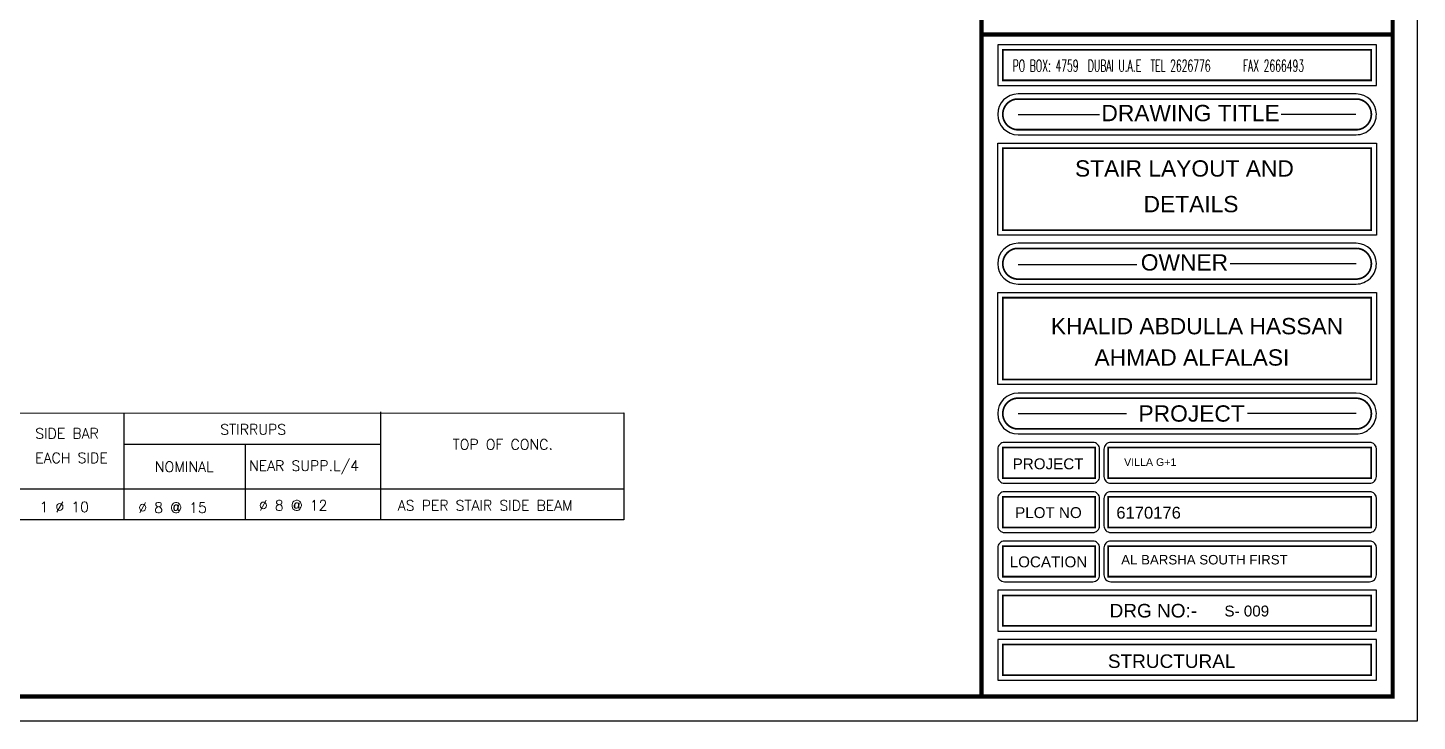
# Model space of a CAD drawing. Header units: metres. Extents: x 503482 to 1007323, y 2781056 to 5562345.
# Drawn here: x 503973.2 to 503996.09, y 2781079.51 to 2781090.92 of the extents above; entities that cross this region are included whole.
import ezdxf

# ---------------------------------------------------------------- set-up
doc = ezdxf.new("R2010")
doc.units = ezdxf.units.M
doc.header["$LTSCALE"] = 10
doc.header["$MEASUREMENT"] = 0
doc.layers.get('0').update_dxf_attribs({"linetype": 'CONTINUOUS'})
doc.layers.add('01_WALLS', color=7, linetype='CONTINUOUS', lineweight=25)
for name, color, linetype in [('G-HATCH-COL-WALL', 171, 'CONTINUOUS'), ('M.TITLE BLOCK', 7, 'CONTINUOUS'), ('SH', 3, 'CONTINUOUS')]:
    doc.layers.add(name, color=color, linetype=linetype)
doc.styles.add('ROMAN', font='romant.shx', dxfattribs={"height": 0.6})
doc.styles.add('ROMANS', font='ROMANS.SHX', dxfattribs={"width": 0.8, "height": 0.25})
doc.styles.add('SANSSERIFBOLD', font='sanss___.ttf', dxfattribs={"height": 18})

# ---------------------------------------------------------------- blocks, each defined once
blk = doc.blocks.new('A$C2A1342A5')
at = {"color": 1, "style": 'ROMAN'}
blk.add_text('PO BOX: 4759  DUBAI U.A.E  TEL 2626776   FAX 2666493', height=10, dxfattribs=at).set_placement((-1, 0))

msp = doc.modelspace()

# ---------------------------------------------------------------- linework, layer by layer
at = {"layer": '01_WALLS', "color": 4, "const_width": 0.028}
for points in [[(503995.337, 2781090.561), (503989.265, 2781090.561), (503989.265, 2781090.058), (503995.337, 2781090.058)], [(503995.337, 2781090.561), (503989.265, 2781090.561), (503989.265, 2781090.058), (503995.337, 2781090.058)], [(503989.265, 2781088.939), (503995.337, 2781088.939), (503995.337, 2781087.591), (503989.265, 2781087.591)], [(503989.265, 2781088.939), (503995.337, 2781088.939), (503995.337, 2781087.591), (503989.265, 2781087.591)], [(503989.265, 2781086.48), (503995.337, 2781086.48), (503995.337, 2781085.132), (503989.265, 2781085.132)], [(503989.265, 2781086.48), (503995.337, 2781086.48), (503995.337, 2781085.132), (503989.265, 2781085.132)], [(503990.788, 2781083.509), (503990.788, 2781084.013), (503989.265, 2781084.013), (503989.265, 2781083.509)], [(503990.788, 2781083.509), (503990.788, 2781084.013), (503989.265, 2781084.013), (503989.265, 2781083.509)], [(503991.003, 2781083.509), (503995.337, 2781083.509), (503995.337, 2781084.013), (503991.003, 2781084.013)], [(503991.003, 2781083.509), (503995.337, 2781083.509), (503995.337, 2781084.013), (503991.003, 2781084.013)], [(503990.788, 2781082.698), (503990.788, 2781083.201), (503989.265, 2781083.201), (503989.265, 2781082.698)], [(503990.788, 2781082.698), (503990.788, 2781083.201), (503989.265, 2781083.201), (503989.265, 2781082.698)], [(503991.003, 2781082.698), (503995.337, 2781082.698), (503995.337, 2781083.201), (503991.003, 2781083.201)], [(503991.003, 2781082.698), (503995.337, 2781082.698), (503995.337, 2781083.201), (503991.003, 2781083.201)], [(503990.788, 2781081.887), (503990.788, 2781082.39), (503989.265, 2781082.39), (503989.265, 2781081.887)], [(503990.788, 2781081.887), (503990.788, 2781082.39), (503989.265, 2781082.39), (503989.265, 2781081.887)], [(503991.003, 2781081.887), (503995.337, 2781081.887), (503995.337, 2781082.39), (503991.003, 2781082.39)], [(503991.003, 2781081.887), (503995.337, 2781081.887), (503995.337, 2781082.39), (503991.003, 2781082.39)], [(503995.337, 2781081.579), (503989.265, 2781081.579), (503989.265, 2781081.076), (503995.337, 2781081.076)], [(503995.337, 2781081.579), (503989.265, 2781081.579), (503989.265, 2781081.076), (503995.337, 2781081.076)], [(503995.337, 2781080.768), (503989.265, 2781080.768), (503989.265, 2781080.264), (503995.337, 2781080.264)], [(503995.337, 2781080.768), (503989.265, 2781080.768), (503989.265, 2781080.264), (503995.337, 2781080.264)]]:
    msp.add_lwpolyline(points, close=True, dxfattribs=at)
for points in [[(503995.114, 2781089.75), (503989.489, 2781089.75, 0.888872), (503989.489, 2781089.246), (503995.114, 2781089.246, 0.888872), (503995.114, 2781089.75, -0.888872)], [(503995.114, 2781089.75), (503989.489, 2781089.75, 0.888872), (503989.489, 2781089.246), (503995.114, 2781089.246, 0.888872), (503995.114, 2781089.75, -0.888872)], [(503995.114, 2781087.291), (503989.489, 2781087.291, 0.888872), (503989.489, 2781086.787), (503995.114, 2781086.787, 0.888872), (503995.114, 2781087.291, -0.888872)], [(503995.114, 2781087.291), (503989.489, 2781087.291, 0.888872), (503989.489, 2781086.787), (503995.114, 2781086.787, 0.888872), (503995.114, 2781087.291, -0.888872)], [(503995.114, 2781084.824), (503989.489, 2781084.824, 0.888872), (503989.489, 2781084.32), (503995.114, 2781084.32, 0.888872), (503995.114, 2781084.824, -0.888872)], [(503995.114, 2781084.824), (503989.489, 2781084.824, 0.888872), (503989.489, 2781084.32), (503995.114, 2781084.32, 0.888872), (503995.114, 2781084.824, -0.888872)]]:
    msp.add_lwpolyline(points, format="xyb", dxfattribs=at)
at = {"layer": 'G-HATCH-COL-WALL', "color": 4, "ltscale": 0.05}
msp.add_lwpolyline([(503961.637, 2781084.581), (503983.02, 2781084.584), (503983.02, 2781082.824), (503961.637, 2781082.824)], close=True, dxfattribs=at)
at = {"layer": 'M.TITLE BLOCK', "color": 253, "linetype": 'Continuous', "ltscale": 24}
for p, q in [((503989.517, 2781089.498), (503990.857, 2781089.498)), ((503989.517, 2781089.498), (503990.857, 2781089.498)), ((503995.084, 2781089.498), (503993.851, 2781089.498)), ((503995.084, 2781089.498), (503993.851, 2781089.498)), ((503991.474, 2781087.02), (503989.519, 2781087.02)), ((503991.474, 2781087.02), (503989.519, 2781087.02)), ((503995.086, 2781087.039), (503993.01, 2781087.039)), ((503995.086, 2781087.039), (503993.01, 2781087.039)), ((503989.517, 2781084.572), (503991.305, 2781084.572)), ((503989.517, 2781084.572), (503991.305, 2781084.572)), ((503995.086, 2781084.572), (503993.297, 2781084.572)), ((503995.086, 2781084.572), (503993.297, 2781084.572))]:
    msp.add_line(p, q, dxfattribs=at)
for points in [[(503946.431, 2781113.679), (503996.093, 2781113.679), (503996.093, 2781079.508), (503946.431, 2781079.508)], [(503946.431, 2781113.679), (503996.093, 2781113.679), (503996.093, 2781079.508), (503946.431, 2781079.508)], [(503995.421, 2781090.645), (503989.181, 2781090.645), (503989.181, 2781089.974), (503995.421, 2781089.974)], [(503995.421, 2781090.645), (503989.181, 2781090.645), (503989.181, 2781089.974), (503995.421, 2781089.974)], [(503989.181, 2781089.023), (503995.421, 2781089.023), (503995.421, 2781087.507), (503989.181, 2781087.507)], [(503989.181, 2781089.023), (503995.421, 2781089.023), (503995.421, 2781087.507), (503989.181, 2781087.507)], [(503989.181, 2781086.564), (503995.421, 2781086.564), (503995.421, 2781085.048), (503989.181, 2781085.048)], [(503989.181, 2781086.564), (503995.421, 2781086.564), (503995.421, 2781085.048), (503989.181, 2781085.048)], [(503995.421, 2781081.663), (503989.181, 2781081.663), (503989.181, 2781080.992), (503995.421, 2781080.992)], [(503995.421, 2781081.663), (503989.181, 2781081.663), (503989.181, 2781080.992), (503995.421, 2781080.992)], [(503995.421, 2781080.852), (503989.181, 2781080.852), (503989.181, 2781080.181), (503995.421, 2781080.181)], [(503995.421, 2781080.852), (503989.181, 2781080.852), (503989.181, 2781080.181), (503995.421, 2781080.181)]]:
    msp.add_lwpolyline(points, close=True, dxfattribs=at)
at = {"layer": 'M.TITLE BLOCK', "color": 252, "const_width": 0.0705}
msp.add_lwpolyline([(503946.835, 2781113.275), (503995.689, 2781113.275), (503995.689, 2781079.912), (503946.835, 2781079.912)], close=True, dxfattribs=at)
msp.add_lwpolyline([(503946.835, 2781113.275), (503995.689, 2781113.275), (503995.689, 2781079.912), (503946.835, 2781079.912)], close=True, dxfattribs=at)
for points in [[(503988.914, 2781113.274), (503988.914, 2781079.913)], [(503988.914, 2781113.274), (503988.914, 2781079.913)], [(503995.689, 2781090.813), (503988.914, 2781090.813)], [(503995.689, 2781090.813), (503988.914, 2781090.813)]]:
    msp.add_lwpolyline(points, dxfattribs=at)
at = {"layer": 'M.TITLE BLOCK', "color": 253, "linetype": 'Continuous', "ltscale": 24}
for points in [[(503989.517, 2781089.162), (503995.086, 2781089.162, 0.415257), (503995.421, 2781089.499, 0.413171), (503995.086, 2781089.834), (503989.517, 2781089.834, 1), (503989.517, 2781089.162, 0.269219)], [(503989.517, 2781089.162), (503995.086, 2781089.162, 0.415257), (503995.421, 2781089.499, 0.413171), (503995.086, 2781089.834), (503989.517, 2781089.834, 1), (503989.517, 2781089.162, 0.269219)], [(503989.517, 2781086.704), (503995.086, 2781086.704, 0.415257), (503995.421, 2781087.04, 0.413171), (503995.086, 2781087.375), (503989.517, 2781087.375, 1), (503989.517, 2781086.704, 0.269219)], [(503989.517, 2781086.704), (503995.086, 2781086.704, 0.415257), (503995.421, 2781087.04, 0.413171), (503995.086, 2781087.375), (503989.517, 2781087.375, 1), (503989.517, 2781086.704, 0.269219)], [(503989.517, 2781084.236), (503995.086, 2781084.236, 0.415257), (503995.421, 2781084.573, 0.413171), (503995.086, 2781084.908), (503989.517, 2781084.908, 1), (503989.517, 2781084.236, 0.269219)], [(503989.517, 2781084.236), (503995.086, 2781084.236, 0.415257), (503995.421, 2781084.573, 0.413171), (503995.086, 2781084.908), (503989.517, 2781084.908, 1), (503989.517, 2781084.236, 0.269219)], [(503990.748, 2781084.097), (503989.293, 2781084.097, 0.414214), (503989.181, 2781083.985), (503989.181, 2781083.537, 0.414214), (503989.293, 2781083.425), (503990.748, 2781083.425, 0.414214), (503990.86, 2781083.537), (503990.86, 2781083.985, 0.414214), (503990.748, 2781084.097, 0.414214)], [(503990.748, 2781084.097), (503989.293, 2781084.097, 0.414214), (503989.181, 2781083.985), (503989.181, 2781083.537, 0.414214), (503989.293, 2781083.425), (503990.748, 2781083.425, 0.414214), (503990.86, 2781083.537), (503990.86, 2781083.985, 0.414214), (503990.748, 2781084.097, 0.414214)], [(503995.337, 2781084.097), (503991.043, 2781084.097, 0.414214), (503990.931, 2781083.985), (503990.931, 2781083.537, 0.414214), (503991.043, 2781083.425), (503995.309, 2781083.425, 0.414214), (503995.421, 2781083.537), (503995.421, 2781083.985, 0.333333), (503995.337, 2781084.097, 1.081418)], [(503995.337, 2781084.097), (503991.043, 2781084.097, 0.414214), (503990.931, 2781083.985), (503990.931, 2781083.537, 0.414214), (503991.043, 2781083.425), (503995.309, 2781083.425, 0.414214), (503995.421, 2781083.537), (503995.421, 2781083.985, 0.333333), (503995.337, 2781084.097, 1.081418)], [(503990.748, 2781083.285), (503989.293, 2781083.285, 0.414214), (503989.181, 2781083.174), (503989.181, 2781082.726, 0.414214), (503989.293, 2781082.614), (503990.748, 2781082.614, 0.414214), (503990.86, 2781082.726), (503990.86, 2781083.174, 0.414214), (503990.748, 2781083.285, 0.414214)], [(503990.748, 2781083.285), (503989.293, 2781083.285, 0.414214), (503989.181, 2781083.174), (503989.181, 2781082.726, 0.414214), (503989.293, 2781082.614), (503990.748, 2781082.614, 0.414214), (503990.86, 2781082.726), (503990.86, 2781083.174, 0.414214), (503990.748, 2781083.285, 0.414214)], [(503995.337, 2781083.285), (503991.043, 2781083.285, 0.414214), (503990.931, 2781083.174), (503990.931, 2781082.726, 0.414214), (503991.043, 2781082.614), (503995.309, 2781082.614, 0.414214), (503995.421, 2781082.726), (503995.421, 2781083.174, 0.333333), (503995.337, 2781083.285, 1.081418)], [(503995.337, 2781083.285), (503991.043, 2781083.285, 0.414214), (503990.931, 2781083.174), (503990.931, 2781082.726, 0.414214), (503991.043, 2781082.614), (503995.309, 2781082.614, 0.414214), (503995.421, 2781082.726), (503995.421, 2781083.174, 0.333333), (503995.337, 2781083.285, 1.081418)], [(503990.748, 2781082.474), (503989.293, 2781082.474, 0.414214), (503989.181, 2781082.362), (503989.181, 2781081.915, 0.414214), (503989.293, 2781081.803), (503990.748, 2781081.803, 0.414214), (503990.86, 2781081.915), (503990.86, 2781082.362, 0.414214), (503990.748, 2781082.474, 0.414214)], [(503990.748, 2781082.474), (503989.293, 2781082.474, 0.414214), (503989.181, 2781082.362), (503989.181, 2781081.915, 0.414214), (503989.293, 2781081.803), (503990.748, 2781081.803, 0.414214), (503990.86, 2781081.915), (503990.86, 2781082.362, 0.414214), (503990.748, 2781082.474, 0.414214)], [(503995.337, 2781082.474), (503991.043, 2781082.474, 0.414214), (503990.931, 2781082.362), (503990.931, 2781081.915, 0.414214), (503991.043, 2781081.803), (503995.309, 2781081.803, 0.414214), (503995.421, 2781081.915), (503995.421, 2781082.362, 0.333333), (503995.337, 2781082.474, 1.081418)], [(503995.337, 2781082.474), (503991.043, 2781082.474, 0.414214), (503990.931, 2781082.362), (503990.931, 2781081.915, 0.414214), (503991.043, 2781081.803), (503995.309, 2781081.803, 0.414214), (503995.421, 2781081.915), (503995.421, 2781082.362, 0.333333), (503995.337, 2781082.474, 1.081418)]]:
    msp.add_lwpolyline(points, format="xyb", dxfattribs=at)
at = {"layer": 'SH'}
for p, q in [((503974.783, 2781084.58), (503974.783, 2781082.824)), ((503979.01, 2781084.598), (503979.01, 2781082.824)), ((503974.783, 2781084.071), (503979.01, 2781084.071)), ((503976.781, 2781084.071), (503976.781, 2781082.824)), ((503961.637, 2781083.335), (503983.02, 2781083.335))]:
    msp.add_line(p, q, dxfattribs=at)

# ---------------------------------------------------------------- block references
at = {"layer": 'M.TITLE BLOCK', "ltscale": 24, "xscale": 0.01110414892839129, "yscale": 0.01948096303220709, "zscale": 0.01948096303208341}
msp.add_blockref('A$C2A1342A5', (503989.44, 2781090.201), dxfattribs=at)
msp.add_blockref('A$C2A1342A5', (503989.44, 2781090.201), dxfattribs=at)

# ---------------------------------------------------------------- texts
at = {"layer": 'M.TITLE BLOCK', "color": 1, "style": 'SANSSERIFBOLD'}
for s, height, p in [('DRAWING TITLE', 0.26853, (503990.89, 2781089.385)), ('DRAWING TITLE', 0.26853, (503990.89, 2781089.385)), ('STAIR LAYOUT AND', 0.26853, (503990.455, 2781088.473, -2.345)), ('DETAILS', 0.2685, (503991.585, 2781087.886, -2.345)), ('OWNER', 0.2685, (503991.539, 2781086.926)), ('OWNER', 0.2685, (503991.539, 2781086.926)), ('KHALID ABDULLA HASSAN', 0.26853, (503990.057, 2781085.877)), ('AHMAD ALFALASI', 0.26853, (503990.776, 2781085.361)), ('PROJECT', 0.2685, (503991.501, 2781084.439)), ('PROJECT', 0.2685, (503991.501, 2781084.439)), ('PROJECT', 0.179, (503989.428, 2781083.655)), ('PROJECT', 0.179, (503989.428, 2781083.655)), ('VILLA G+1', 0.1253, (503991.264, 2781083.71, -0.821)), (' PLOT NO ', 0.179, (503989.399, 2781082.852)), (' PLOT NO ', 0.179, (503989.399, 2781082.852)), ('LOCATION', 0.179, (503989.379, 2781082.041)), ('LOCATION', 0.179, (503989.379, 2781082.041)), ('DRG NO:-', 0.2238, (503991.025, 2781081.215)), ('DRG NO:-', 0.2238, (503991.025, 2781081.215)), ('S- 009', 0.179, (503992.917, 2781081.232, -1.173)), ('STRUCTURAL', 0.2238, (503990.997, 2781080.384))]:
    msp.add_text(s, height=height, dxfattribs=at).set_placement(p)
at = {"layer": 'M.TITLE BLOCK', "color": 1, "lineweight": 5, "style": 'SANSSERIFBOLD'}
for s, height, p in [('6170176', 0.1955, (503991.136, 2781082.842)), ('AL BARSHA SOUTH FIRST', 0.15642, (503991.216, 2781082.088))]:
    msp.add_text(s, height=height, dxfattribs=at).set_placement(p)
at = {"layer": 'SH', "color": 2, "style": 'ROMANS'}
for s, height, p in [('SIDE BAR', 0.1699, (503973.322, 2781084.16)), ('STIRRUPS', 0.1699, (503976.372, 2781084.225)), ('TOP OF CONC.', 0.16989, (503980.2, 2781083.98)), ('EACH SIDE', 0.1699, (503973.322, 2781083.757)), ('NOMINAL', 0.1699, (503975.293, 2781083.611)), ('NEAR SUPP.L/4', 0.16989, (503976.846, 2781083.629)), ('1 %%C 10', 0.1699, (503973.393, 2781082.95)), (' %%C 8 @ 15', 0.16989, (503974.905, 2781082.938)), (' %%C 8 @ 12', 0.16989, (503976.892, 2781082.974)), ('AS PER STAIR SIDE BEAM ', 0.16989, (503979.296, 2781082.974))]:
    msp.add_text(s, height=height, rotation=359.999, dxfattribs=at).set_placement(p)

doc.saveas('drawing.dxf')
